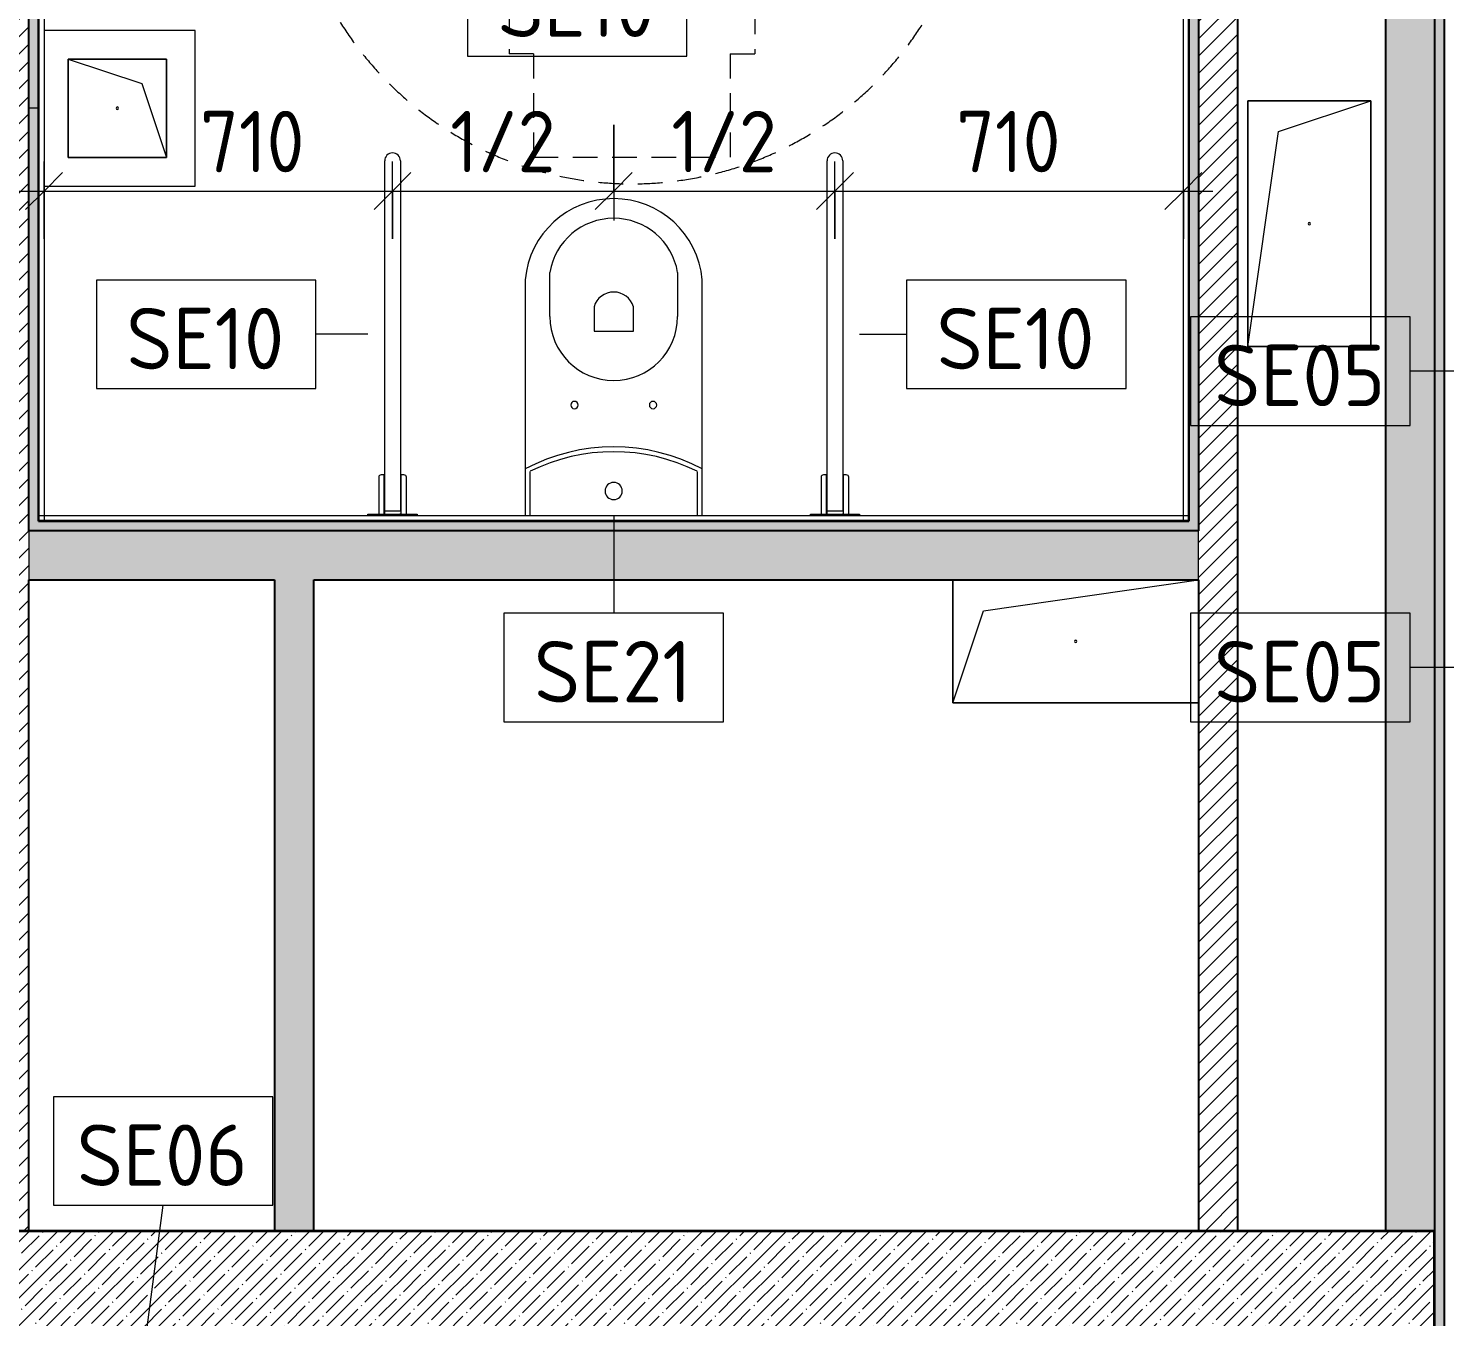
# Model space of a CAD drawing. Header units: millimetres. Extents: x 3991 to 282775, y -8553 to 29560.
# Drawn here: x 15871 to 18752, y 3806 to 6428 of the extents above; entities that cross this region are included whole.
import ezdxf

# ---------------------------------------------------------------- set-up
doc = ezdxf.new("R2010")
doc.units = ezdxf.units.MM
doc.linetypes.add('200_ШТРИХ__ш1_п0_6_', pattern=[80, 50, -30])
for name, color, linetype, lineweight in [('A-ANNO-DIMS', 7, 'Continuous', 9), ('A-ANNO-DIMS-50', 7, 'Continuous', 9), ('A-GENM', 7, 'Continuous', 9), ('A-WALL', 7, 'Continuous', 9), ('I-FURN', 7, 'Continuous', 9), ('I-FURN-1', 7, '200_ШТРИХ__ш1_п0_6_', 15), ('I-FURN-2', 7, '200_ШТРИХ__ш1_п0_6_', 9), ('I-WALL', 7, 'Continuous', 9), ('P-SANR-FIXT-IDEN', 7, 'Continuous', 9)]:
    doc.layers.add(name, color=color, linetype=linetype, lineweight=lineweight)
for name, color, linetype, lineweight, true_color in [('A-DETL-GENF-1', 7, 'Continuous', 9, 0x4994b4), ('A-GENM-1', 7, 'Continuous', 9, 0x4994b4), ('A-WALL-1', 7, 'Continuous', 25, 0x3c3c3c), ('A-WALL-2', 7, 'Continuous', 35, 0x3c3c3c), ('A-WALL-FNSH-1', 7, 'Continuous', 15, 0x3c3c3c), ('P-SANR-FIXT-1', 7, 'Continuous', 15, 0x4994b4)]:
    doc.layers.add(name, color=color, linetype=linetype, lineweight=lineweight, true_color=true_color)
doc.styles.add('GOST Common_1', font='GOST_Common.ttf', dxfattribs={"height": 125})
doc.styles.add('ISOCPEUR', font='isocpeur.ttf', dxfattribs={"width": 0.9, "height": 125})
doc.dimstyles.new('ISO-2_5_0_9К_БОЛЬШОЙ', dxfattribs={"dimscale": 304.8, "dimtxt": 124.497647, "dimasz": 0.246063, "dimexe": 0.19685, "dimexo": 0.492126, "dimgap": 0, "dimtad": 1, "dimdec": 0, "dimrnd": 10, "dimzin": 0, "dimdsep": 46, "dimtxsty": 'ISOCPEUR', "dimblk1": 'OBLIQUE', "dimblk2": 'OBLIQUE', "dimsah": 1, "dimcen": 0.09, "dimdle": 0.19685, "dimazin": 0, "dimtfac": 1, "dimtdec": 4, "dimtix": 1, "dimtmove": 0, "dimatfit": 3, "dimfxl": 1, "dimtvp": 1, "dimtolj": 1, "dimtzin": 0, "dimarcsym": 2})
doc.dimstyles.new('ISO-2_5_0_9К_БОЛЬШОЙ_1', dxfattribs={"dimscale": 304.8, "dimtxt": 124.497647, "dimasz": 0.246063, "dimexe": 0.19685, "dimexo": 0.492126, "dimgap": 0, "dimtad": 1, "dimdec": 0, "dimrnd": 10, "dimzin": 0, "dimdsep": 46, "dimtxsty": 'ISOCPEUR', "dimblk1": 'OBLIQUE', "dimblk2": 'OBLIQUE', "dimsah": 1, "dimcen": 0.09, "dimdle": 0.19685, "dimazin": 0, "dimtfac": 1, "dimtdec": 4, "dimtix": 1, "dimtmove": 2, "dimatfit": 3, "dimfxl": 1, "dimtvp": 1, "dimtolj": 1, "dimtzin": 0, "dimarcsym": 2})
pattern_1 = [(45, (-51688.461, 0), (-17.6776695, 17.6776695), [])]
pattern_2 = [(135, (-51688.46, 0), (-37.717076, -37.717076), [53.34, -8.89, 1.778, -8.89]), (135, (-51688.46, 37.694), (-37.717076, -37.717076), []), (50, (-51688.46, 0), (63.763904, -5.57885), [6.667, -73.342]), (355, (-51688.46, 0), (-12.334876, 66.869514), [5.334, -58.674]), (100.451, (-51683.15, -0.465), (51.43036, 61.29098), [5.667, -62.332]), (46.184, (-51688.46, 17.78), (94.87722, -14.71484), [10.001, -110.014]), (96.636, (-51680.56, 16.55), (83.09115, 86.5993), [8.5, -93.497]), (351.184, (-51688.46, 17.78), (83.09204, 86.59928), [8.001, -88.011]), (21, (-51679.57, 13.335), (53.064487, -35.792726), [6.667, -73.342]), (326, (-51679.57, 13.335), (21.63066, 64.46546), [5.334, -58.674]), (71.451, (-51675.15, 10.35), (74.69646, 28.672367), [5.667, -62.332]), (37.5, (-51688.461, 0), (1.080413, 29.594271), [1.676, -56.286, 1.676, -57.887, -58.896]), (37.5, (-51688.461, 0), (1.080413, 29.594271), [-117.526, 1.676, -57.22]), (7.5, (-51688.46, 0), (23.386368, 35.063507), [1.676, -32.283, 1.676, -54.953, -22.447]), (7.5, (-51688.46, 0), (23.386368, 35.063507), [-90.589, 1.676, -20.771]), (327.5, (-51708.286, 0), (47.456567, -2.005468), [1.676, -20.549, 1.676, -67.666, -92.011]), (327.5, (-51708.286, 0), (47.456567, -2.005468), [-91.567, 1.676, -90.335]), (317.5, (-51717.176, 0), (51.844948, 8.89904), [1.676, -27.216, 1.676, -44.374, -65.341]), (317.5, (-51717.176, 0), (51.844948, 8.89904), [-74.943, 1.676, -63.665])]
pattern_3 = [(0, (-51688.461, 0), (60.96, 15.24), [5.029, -40.691, 5.029, -40.691, -243.84]), (0, (-51688.461, 0), (60.96, 15.24), [-91.44, 5.029, -86.411, 5.029, -40.691, -106.68]), (0, (-51688.461, 0), (60.96, 15.24), [-228.6, 5.029, -25.451, 5.029, -71.171]), (120, (-51665.601, 7.62), (-43.678227, 45.1729086), [5.029, -40.691, 5.029, -40.691, -243.84]), (120, (-51665.601, 7.62), (-43.678227, 45.1729086), [-91.44, 5.029, -86.411, 5.029, -40.691, -106.68]), (120, (-51665.601, 7.62), (-43.678227, 45.1729086), [-228.6, 5.029, -25.451, 5.029, -71.171]), (240, (-51657.981, 38.1), (-17.281773, -60.4129086), [5.029, -40.691, 5.029, -40.691, -243.84]), (240, (-51657.981, 38.1), (-17.281773, -60.4129086), [-91.44, 5.029, -86.411, 5.029, -40.691, -106.68]), (240, (-51657.981, 38.1), (-17.281773, -60.4129086), [-228.6, 5.029, -25.451, 5.029, -71.171])]

# ---------------------------------------------------------------- blocks, each defined once
blk = doc.blocks.new('132_МГН_Поручень для унитаза_тип откидной - ПР 1Р-18619933-Фрагмент 1_6')
at = {"layer": 'A-GENM-1'}
for p, q in [((-50, -3), (-50, 0)), ((50, 0), (50, -3)), ((50, -3), (-50, -3)), ((-17, -3), (-28.2, -3)), ((-28.2, -3), (-28.2, -78)), ((-17, -83), (-17, -3)), ((-16.6, -8.9), (-16.6, -4.2)), ((-16, -9.5), (-16.6, -8.9)), ((-16, -722), (-16, -9.5)), ((16, -9.5), (-16, -9.5)), ((16, -9.5), (16.6, -8.9)), ((16, -9.5), (16, -722)), ((16.6, -8.9), (16.6, -4.2)), ((28.2, -3), (17, -3)), ((17, -3), (17, -83)), ((28.2, -78), (28.2, -3)), ((-23.2, -83), (-17, -83)), ((17, -83), (23.2, -83))]:
    blk.add_line(p, q, dxfattribs=at)
for centre, radius, start, end in [((-15.3, -4.2), 1.24, 90, 180), ((15.3, -4.2), 1.24, 0, 90), ((-23.2, -78), 5, 180, 270), ((23.2, -78), 5, 270, 360), ((0, -722), 16, 180, 270), ((0, -722), 16, 270, 360)]:
    blk.add_arc(centre, radius, start, end, dxfattribs=at)
blk = doc.blocks.new('FRT_2D_Символ _разворот МГН_1 - D1_4_Символ доступности разворота МГН _360__-18618045-Фрагмент 1_6')
at = {"layer": 'I-FURN'}
for p, q in [((0, 60.4), (0, -59.6)), ((-65, 0), (65, 0))]:
    blk.add_line(p, q, dxfattribs=at)
at = {"layer": 'I-FURN-1'}
for p, q in [((-300, 325.4), (-300, -185.8)), ((-300, 325.4), (-200, 325.4)), ((-200, 195.4), (-200, 325.4)), ((200, 325.4), (300, 325.4)), ((200, 195.4), (200, 325.4)), ((300, 325.4), (300, -185.8)), ((-200, 195.4), (200, 195.4)), ((-300, -185.8), (-250, -185.8)), ((-250, -185.8), (-250, -435.8)), ((300, -185.8), (250, -185.8)), ((250, -185.8), (250, -435.8)), ((-200, -435.8), (-250, -435.8)), ((-200, -435.8), (-200, -645.8)), ((200, -435.8), (250, -435.8)), ((200, -435.8), (200, -645.8)), ((-200, -645.8), (200, -645.8))]:
    blk.add_line(p, q, dxfattribs=at)
at = {"layer": 'I-FURN-2'}
for start, end in [(360, 158.3407), (198.9537, 360)]:
    blk.add_arc((0, 0), 700, start, end, dxfattribs=at)
blk = doc.blocks.new('GM_Отверстие прямоугольное _в плите_ - Отверстие-21604341-Фрагмент 1_6')
at = {"layer": 'A-GENM'}
for p, q in [((-100, -100), (-100, 100)), ((-100, 100), (100, 100)), ((100, 100), (-100, 100)), ((-100, 100), (-100, -100)), ((-50, 50), (100, 100)), ((100, 100), (100, -100)), ((100, -100), (100, 100)), ((-100, -100), (-50, 50)), ((100, -100), (-100, -100)), ((-100, -100), (100, -100))]:
    blk.add_line(p, q, dxfattribs=at)
for start, end in [(360, 180), (180, 360)]:
    blk.add_arc((0, 0), 2.5, start, end, dxfattribs=at)
blk = doc.blocks.new('GM_Отверстие прямоугольное _в плите_ - Отверстие-21608348-Фрагмент 1_6')
at = {"layer": 'A-GENM'}
for p, q in [((-250, -125), (-250, 125)), ((-250, 125), (-250, -125)), ((-187.5, 62.5), (250, 125)), ((-250, -125), (-187.5, 62.5)), ((250, -125), (-250, -125)), ((-250, -125), (250, -125))]:
    blk.add_line(p, q, dxfattribs=at)
for start, end in [(360, 180), (180, 360)]:
    blk.add_arc((0, 0), 2.5, start, end, dxfattribs=at)
blk = doc.blocks.new('GM_Отверстие прямоугольное _в плите_ - Отверстие-21609826-Фрагмент 1_6')
at = {"layer": 'A-GENM'}
for p, q in [((-125, -250), (-125, 250)), ((-125, 250), (125, 250)), ((125, 250), (-125, 250)), ((-125, 250), (-125, -250)), ((-62.5, 187.5), (125, 250)), ((125, 250), (125, -250)), ((125, -250), (125, 250)), ((-125, -250), (-62.5, 187.5)), ((125, -250), (-125, -250)), ((-125, -250), (125, -250))]:
    blk.add_line(p, q, dxfattribs=at)
for start, end in [(360, 180), (180, 360)]:
    blk.add_arc((0, 0), 2.5, start, end, dxfattribs=at)
blk = doc.blocks.new('WC Seat_2 with Cistern-Wall Based - SE21-33486978-Фрагмент 1_6')
at = {"layer": 'P-SANR-FIXT-1'}
for p, q in [((-5, 410.5), (-5, 500.5)), ((255, 500.5), (255, 410.5)), ((-55, 485.5), (-55, 100.5)), ((305, 100.5), (305, 485.5)), ((85, 430.5), (85, 380.5)), ((165, 380.5), (165, 430.5)), ((85, 380.5), (165, 380.5)), ((-55, 100.5), (-55, 5.5)), ((-45, 5.5), (-45, 95.6)), ((295, 95.6), (295, 5.5)), ((305, 5.5), (305, 100.5))]:
    blk.add_line(p, q, dxfattribs=at)
for centre, radius, start, end in [((125, 469.8), 180.7, 4.9791, 175.0209), ((125, 478.7), 131.8, 9.5273, 170.4727), ((125, 418.8), 41.7, 16.2602, 163.7398), ((125, 410.5), 130, 180, 360), ((45, 230.5), 7.5, 0, 180), ((205, 230.5), 7.5, 0, 180), ((45, 230.5), 7.5, 180, 360), ((205, 230.5), 7.5, 180, 360), ((125, -237), 382.5, 61.9275, 118.0725), ((125, -247), 382.5, 63.6122, 116.3878), ((125, 55.5), 17.5, 0, 180), ((125, 55.5), 17.5, 180, 360)]:
    blk.add_arc(centre, radius, start, end, dxfattribs=at)
blk = doc.blocks.new('Plumbing_Drainage_hansgrohe_56248XXX-RainDrain-Point-Complete-set-po - 800 Stainless Steel Optic-V27-Фрагмент 1_6')
at = {"layer": 'A-DETL-GENF-1'}
for p, q in [((158.5, 158.5), (-149, 158.5)), ((158.5, -158.5), (158.5, 158.5)), ((-149, -158.5), (158.5, -158.5))]:
    blk.add_line(p, q, dxfattribs=at)
blk = doc.blocks.new('М_сантехническая_рамка1 - В рамке-30590747-Фрагмент 1_6')
at = {"layer": 'P-SANR-FIXT-IDEN'}
for p, q in [((4.293, 2.24), (-4.639, 2.24)), ((-4.639, 2.24), (-4.639, -2.178)), ((4.293, -2.178), (4.293, 2.24)), ((-4.639, -2.178), (4.293, -2.178))]:
    blk.add_line(p, q, dxfattribs=at)
blk = doc.blocks.new('DIMBLOCK23-Фрагмент 1_6')
at = {"layer": 'A-ANNO-DIMS-50'}
for p, q in [((17061.5, 6231.1), (17061.5, 6036.4)), ((17061.5, 6096.4), (17061.5, 6231.1)), ((16611.5, 5999.4), (16611.5, 6156.4)), ((16551.5, 6096.4), (17061.5, 6096.4)), ((16611.5, 6096.4), (16611.5, 5999.4))]:
    blk.add_line(p, q, dxfattribs=at)
at = {"layer": 'A-ANNO-DIMS-50', "lineweight": 20}
for p, q in [((16611.5, 6096.4), (16649, 6133.9)), ((17061.5, 6096.4), (17099, 6133.9)), ((16611.5, 6096.4), (16574, 6058.9)), ((17061.5, 6096.4), (17024, 6058.9))]:
    blk.add_line(p, q, dxfattribs=at)
at = {"layer": 'A-ANNO-DIMS-50', "color": 0, "insert": (16728.8, 6259.7), "char_height": 125, "width": 258.572, "attachment_point": 1, "line_spacing_factor": 1.149209, "style": 'ISOCPEUR'}
blk.add_mtext('1/2', dxfattribs=at)
blk = doc.blocks.new('_Oblique')
at = {"color": 0, "linetype": 'ByBlock', "lineweight": -2}
blk.add_line((-0.5, -0.5), (0.5, 0.5), dxfattribs=at)
blk = doc.blocks.new('DIMBLOCK24-Фрагмент 1_6')
at = {"layer": 'A-ANNO-DIMS-50'}
for p, q in [((17061.5, 6231.1), (17061.5, 6036.4)), ((17061.5, 6096.4), (17061.5, 6231.1)), ((17511.5, 5999.4), (17511.5, 6156.4)), ((17061.5, 6096.4), (17571.5, 6096.4)), ((17511.5, 6096.4), (17511.5, 5999.4))]:
    blk.add_line(p, q, dxfattribs=at)
at = {"layer": 'A-ANNO-DIMS-50', "lineweight": 20}
for p, q in [((17061.5, 6096.4), (17099, 6133.9)), ((17511.5, 6096.4), (17549, 6133.9)), ((17061.5, 6096.4), (17024, 6058.9)), ((17511.5, 6096.4), (17474, 6058.9))]:
    blk.add_line(p, q, dxfattribs=at)
at = {"layer": 'A-ANNO-DIMS-50', "color": 0, "insert": (17178.8, 6259.7), "char_height": 125, "width": 258.572, "attachment_point": 1, "line_spacing_factor": 1.149209, "style": 'ISOCPEUR'}
blk.add_mtext('1/2', dxfattribs=at)
blk = doc.blocks.new('DIMBLOCK25-Фрагмент 1_6')
at = {"layer": 'A-ANNO-DIMS-50'}
for p, q in [((17511.5, 5999.4), (17511.5, 6156.4)), ((18220.5, 5999.4), (18220.5, 6156.4)), ((17451.5, 6096.4), (18280.5, 6096.4)), ((17511.5, 6096.4), (17511.5, 5999.4)), ((18220.5, 6096.4), (18220.5, 5999.4))]:
    blk.add_line(p, q, dxfattribs=at)
at = {"layer": 'A-ANNO-DIMS-50', "lineweight": 20}
for p, q in [((17511.5, 6096.4), (17549, 6133.9)), ((18220.5, 6096.4), (18258, 6133.9)), ((17511.5, 6096.4), (17474, 6058.9)), ((18220.5, 6096.4), (18183, 6058.9))]:
    blk.add_line(p, q, dxfattribs=at)
at = {"layer": 'A-ANNO-DIMS-50', "color": 0, "insert": (17758.3, 6259.7), "char_height": 125, "width": 258.572, "attachment_point": 1, "line_spacing_factor": 1.149209, "style": 'ISOCPEUR'}
blk.add_mtext('710', dxfattribs=at)
blk = doc.blocks.new('DIMBLOCK26-Фрагмент 1_6')
at = {"layer": 'A-ANNO-DIMS-50'}
for p, q in [((15902.5, 5999.4), (15902.5, 6156.4)), ((16611.5, 5999.4), (16611.5, 6156.4)), ((15842.5, 6096.4), (16671.5, 6096.4)), ((15902.5, 6096.4), (15902.5, 5999.4)), ((16611.5, 6096.4), (16611.5, 5999.4))]:
    blk.add_line(p, q, dxfattribs=at)
at = {"layer": 'A-ANNO-DIMS-50', "lineweight": 20}
for p, q in [((15902.5, 6096.4), (15940, 6133.9)), ((16611.5, 6096.4), (16649, 6133.9)), ((15902.5, 6096.4), (15865, 6058.9)), ((16611.5, 6096.4), (16574, 6058.9))]:
    blk.add_line(p, q, dxfattribs=at)
at = {"layer": 'A-ANNO-DIMS-50', "color": 0, "insert": (16220.1, 6259.7), "char_height": 125, "width": 258.572, "attachment_point": 1, "line_spacing_factor": 1.149209, "style": 'ISOCPEUR'}
blk.add_mtext('710', dxfattribs=at)

msp = doc.modelspace()

# ---------------------------------------------------------------- hatches: boundary and pattern name
at = {"layer": 'I-WALL'}
h = msp.add_hatch(dxfattribs=at)
h.set_pattern_fill('FP_1', color=256, style=0, pattern_type=2)
h.set_pattern_definition(pattern_1)
h.paths.add_polyline_path([(15791.5, 3980), (15871.5, 3980), (15871.5, 7680), (15791.5, 7680), (15791.5, 4720.5)])
h = msp.add_hatch(dxfattribs=at)
h.set_pattern_fill('FP_13', color=256, style=0, pattern_type=2)
h.set_pattern_definition(pattern_3)
h.paths.add_polyline_path([(15891.5, 5425), (15891.5, 7680), (15871.5, 7680), (15871.5, 5425)])
h = msp.add_hatch(dxfattribs=at)
h.set_pattern_fill('FP_1', color=256, style=0, pattern_type=2)
h.set_pattern_definition(pattern_1)
h.paths.add_polyline_path([(18331.5, 3980), (18331.5, 7680), (18251.5, 7680), (18251.5, 3980)])
h = msp.add_hatch(dxfattribs=at)
h.set_pattern_fill('FP_15', color=256, style=0, pattern_type=2)
h.set_pattern_definition(pattern_2)
h.paths.add_polyline_path([(18731.5, 3980), (18731.5, 7680), (18631.5, 7680), (18631.5, 3980), (18695.2, 3980)])
h = msp.add_hatch(dxfattribs=at)
h.set_pattern_fill('FP_13', color=256, style=0, pattern_type=2)
h.set_pattern_definition(pattern_3)
h.paths.add_polyline_path([(18751.5, 3760), (18751.5, 7680), (18731.5, 7680), (18731.5, 3760)])
h = msp.add_hatch(dxfattribs=at)
h.set_pattern_fill('FP_13', color=256, style=0, pattern_type=2)
h.set_pattern_definition(pattern_3)
h.paths.add_polyline_path([(18251.5, 5405), (18251.5, 7660), (18231.5, 7660), (18231.5, 5405)])
h = msp.add_hatch(dxfattribs=at)
h.set_pattern_fill('FP_13', color=256, style=0, pattern_type=2)
h.set_pattern_definition(pattern_3)
h.paths.add_polyline_path([(18231.5, 5405), (18231.5, 5425), (15871.5, 5425), (15871.5, 5405), (18147, 5405)])
h = msp.add_hatch(dxfattribs=at)
h.set_pattern_fill('FP_15', color=256, style=0, pattern_type=2)
h.set_pattern_definition(pattern_2)
h.paths.add_polyline_path([(18251.5, 5305), (18251.5, 5405), (15871.5, 5405), (15871.5, 5305), (18147, 5305)])
h = msp.add_hatch(dxfattribs=at)
h.set_pattern_fill('FP_15', color=256, style=0, pattern_type=2)
h.set_pattern_definition(pattern_2)
h.paths.add_polyline_path([(16451.5, 3980), (16451.5, 5305), (16371.5, 5305), (16371.5, 3980)])
h = msp.add_hatch(dxfattribs=at)
h.set_pattern_fill('FP_4', color=256, style=0, pattern_type=2)
h.set_pattern_definition([(45, (-51688.46, 0), (-28.51196, 28.51196), []), (45, (-51659.95, 0), (-28.51196, 28.51196), [50.403, -10.081, 1.676, -8.404])])
h.paths.add_polyline_path([(18147, 3760), (18731.5, 3760), (18731.5, 3980), (15391.5, 3980), (15391.5, 3760), (17456.5, 3760)])

# ---------------------------------------------------------------- linework, layer by layer
at = {"layer": 'A-WALL'}
for p, q in [((15871.5, 5405), (15871.5, 5305)), ((18251.5, 5305), (18251.5, 5405))]:
    msp.add_line(p, q, dxfattribs=at)
at = {"layer": 'A-WALL-1'}
for p, q in [((15871.5, 5405), (15871.5, 7680)), ((18251.5, 7680), (18251.5, 5405)), ((18331.5, 3980), (18331.5, 7680)), ((18631.5, 7680), (18631.5, 3980)), ((18731.5, 7680), (18731.5, 3980)), ((15891.5, 5425), (15891.5, 7660)), ((18231.5, 7660), (18231.5, 5425)), ((18751.5, 3740), (18751.5, 7660)), ((15891.5, 5425), (18231.5, 5425)), ((18251.5, 5405), (15871.5, 5405)), ((15871.5, 3980), (15871.5, 5305)), ((15871.5, 5305), (16371.5, 5305)), ((16371.5, 5305), (16371.5, 3980)), ((16451.5, 5305), (18251.5, 5305)), ((16451.5, 3980), (16451.5, 5305)), ((18251.5, 5305), (18251.5, 3980))]:
    msp.add_line(p, q, dxfattribs=at)
at = {"layer": 'A-WALL-2'}
for p, q in [((18731.5, 3980), (15391.5, 3980)), ((18731.5, 3760), (18731.5, 3980))]:
    msp.add_line(p, q, dxfattribs=at)
at = {"layer": 'A-WALL-FNSH-1'}
for p, q in [((15892.5, 5426), (15892.5, 7659)), ((18230.5, 7659), (18230.5, 5426)), ((18230.5, 5426), (15892.5, 5426))]:
    msp.add_line(p, q, dxfattribs=at)
at = {"layer": 'I-WALL'}
for p, q in [((15902.5, 7660), (15902.5, 5425)), ((18220.5, 5425), (18220.5, 7660)), ((15891.5, 5436), (18231.5, 5436))]:
    msp.add_line(p, q, dxfattribs=at)
at = {"layer": 'P-SANR-FIXT-IDEN'}
for p, q in [((15892.8, 6264.8), (15870.5, 6264.8)), ((16561.5, 5805), (16455.6, 5805)), ((17561.5, 5805), (17657.4, 5805)), ((18803.2, 5730), (18681.8, 5730)), ((17061.5, 5436), (17061.5, 5237.5)), ((18803.2, 5126.9), (18681.8, 5126.9)), ((16105, 3729), (16144.7, 4032.7))]:
    msp.add_line(p, q, dxfattribs=at)

# ---------------------------------------------------------------- block references
at = {"layer": 'A-GENM', "rotation": 270}
msp.add_blockref('GM_Отверстие прямоугольное _в плите_ - Отверстие-21604341-Фрагмент 1_6', (16051.5, 6265), dxfattribs=at)
at = {"layer": 'A-GENM'}
for name, p in [('GM_Отверстие прямоугольное _в плите_ - Отверстие-21609826-Фрагмент 1_6', (18476.5, 6030)), ('GM_Отверстие прямоугольное _в плите_ - Отверстие-21608348-Фрагмент 1_6', (18001.5, 5180))]:
    msp.add_blockref(name, p, dxfattribs=at)
at = {"layer": 'I-FURN'}
msp.add_blockref('FRT_2D_Символ _разворот МГН_1 - D1_4_Символ доступности разворота МГН _360__-18618045-Фрагмент 1_6', (17098.6, 6811.2), dxfattribs=at)
at = {"layer": 'P-SANR-FIXT-1'}
for name, p in [('Plumbing_Drainage_hansgrohe_56248XXX-RainDrain-Point-Complete-set-po - 800 Stainless Steel Optic-V27-Фрагмент 1_6', (16051.5, 6265)), ('WC Seat_2 with Cistern-Wall Based - SE21-33486978-Фрагмент 1_6', (16936.5, 5430.5))]:
    msp.add_blockref(name, p, dxfattribs=at)
at = {"layer": 'P-SANR-FIXT-1', "rotation": 180}
for p in [(16611.5, 5436), (17511.5, 5436)]:
    msp.add_blockref('132_МГН_Поручень для унитаза_тип откидной - ПР 1Р-18619933-Фрагмент 1_6', p, dxfattribs=at)
at = {"layer": 'P-SANR-FIXT-IDEN', "xscale": 49.99999999999998, "yscale": 49.99999999999998, "zscale": 49.99999999999998}
for p in [(16995.8, 6479.6), (16241, 5803.4), (17889.3, 5803.4), (18467.2, 5728.4), (17070.2, 5125.5), (18467.2, 5125.4), (16153.4, 4141.6)]:
    msp.add_blockref('М_сантехническая_рамка1 - В рамке-30590747-Фрагмент 1_6', p, dxfattribs=at)

# ---------------------------------------------------------------- texts
at = {"layer": 'P-SANR-FIXT-IDEN', "char_height": 125, "attachment_point": 1, "style": 'GOST Common_1'}
for s, insert, width in [('SE10', (16824.7, 6535), 412.869), ('SE10', (16069.9, 5858.8), 412.869), ('SE10', (17718.3, 5858.8), 412.869), ('SE05', (18282.9, 5783.8), 444.937), ('SE21', (16899.2, 5180.9), 412.869), ('SE05', (18282.9, 5180.8), 444.937), ('SE06', (15969.1, 4197), 444.937)]:
    msp.add_mtext(s, dxfattribs=dict(at, insert=insert, width=width))

# ---------------------------------------------------------------- dimensions: what is measured, and where the dimension line sits
at = {"layer": 'A-ANNO-DIMS'}
dim = msp.add_linear_dim(base=(16611.5, 6096.4), p1=(15902.5, 6149.4), p2=(16611.5, 6149.4), dimstyle='ISO-2_5_0_9К_БОЛЬШОЙ_1', override={"dimpost": '<>', "dimfxl": 709.000011}, dxfattribs=at)
dim.commit()
dim.dimension.update_dxf_attribs({"geometry": 'DIMBLOCK26-Фрагмент 1_6', "text_midpoint": (16349.4, 6176.4), "dimtype": 160})
for base, p1, p2, picture, middle in [((17061.5, 6096.4), (16611.5, 6149.4), (17061.5, 6081.1), 'DIMBLOCK23-Фрагмент 1_6', (16836.5, 6158.9)), ((17511.5, 6096.4), (17061.5, 6081.1), (17511.5, 6149.4), 'DIMBLOCK24-Фрагмент 1_6', (17286.5, 6158.9))]:
    dim = msp.add_linear_dim(base=base, p1=p1, p2=p2, text='1/2', dimstyle='ISO-2_5_0_9К_БОЛЬШОЙ', override={"dimpost": '<>', "dimfxl": 455.153629}, dxfattribs=at)
    dim.commit()
    dim.dimension.update_dxf_attribs({"geometry": picture, "text_midpoint": middle})
dim = msp.add_linear_dim(base=(18220.5, 6096.4), p1=(17511.5, 6149.4), p2=(18220.5, 6149.4), dimstyle='ISO-2_5_0_9К_БОЛЬШОЙ', override={"dimpost": '<>', "dimfxl": 709.000011}, dxfattribs=at)
dim.commit()
dim.dimension.update_dxf_attribs({"geometry": 'DIMBLOCK25-Фрагмент 1_6', "text_midpoint": (17866, 6158.9)})

doc.saveas('drawing.dxf')
